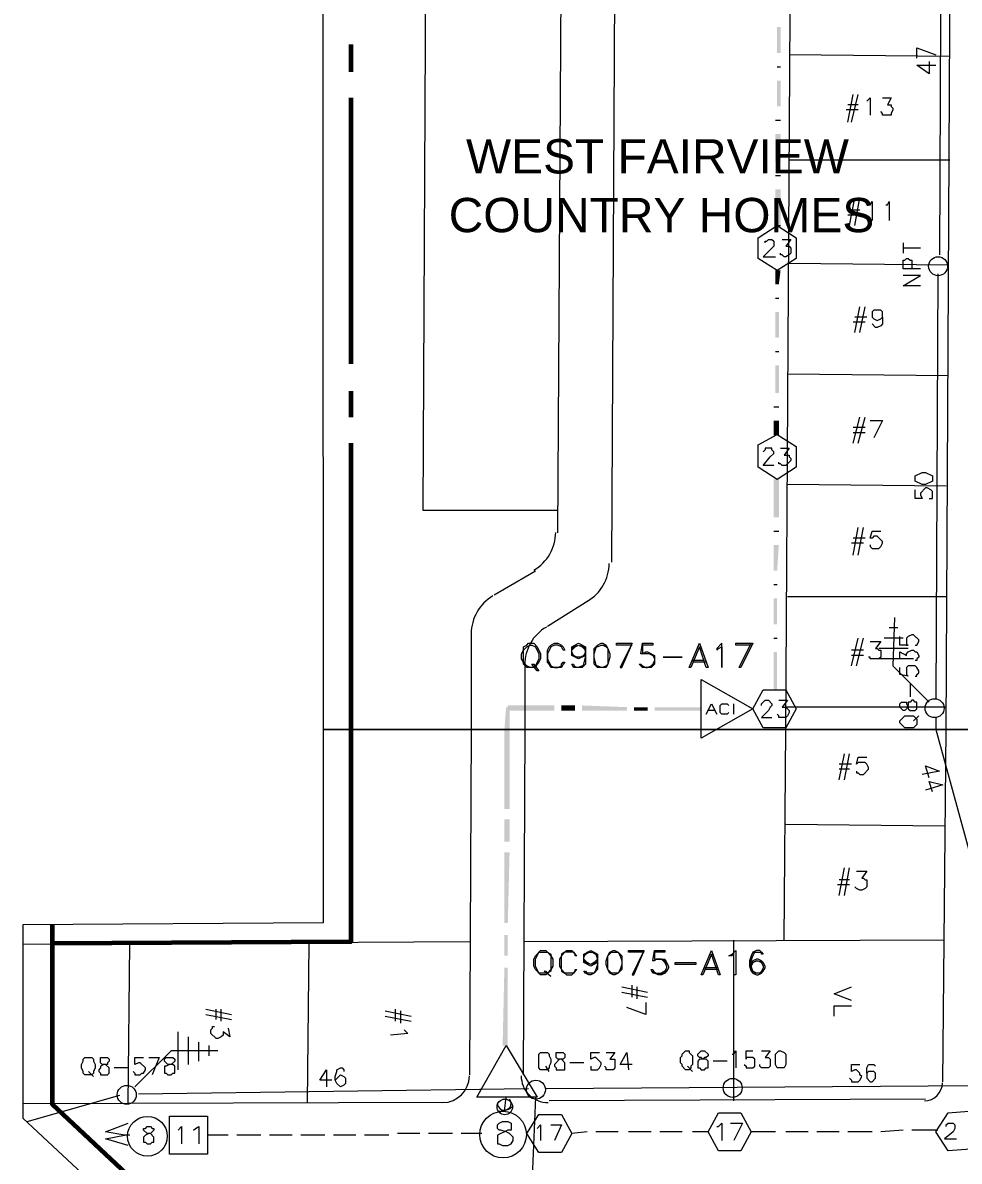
# Model space of a CAD drawing. Header units: millimetres. Extents: x 5.9 to 40.1, y 2 to 30.5.
# Drawn here: x 14.053 to 16.563, y 21.896 to 24.948 of the extents above; entities that cross this region are included whole.
import ezdxf

# ---------------------------------------------------------------- set-up
doc = ezdxf.new("R2010")
doc.units = ezdxf.units.MM
for name, color, linetype in [('PDF_0', 7, 'Continuous'), ('PDF_S24$BOUNDARY-NODE', 3, 'Continuous'), ('PDF_S24$CAAER01', 7, 'Continuous'), ('PDF_S24$GRID', 7, 'Continuous'), ('PDF_S24$Passives-TapOffs', 7, 'Continuous'), ('PDF_S24$POLE', 7, 'Continuous'), ('PDF_S24$STRAND', 7, 'Continuous'), ('PDF_S31$BOUNDARY-NODE', 3, 'Continuous'), ('PDF_S31$CAAER01', 7, 'Continuous'), ('PDF_S31$GRID', 7, 'Continuous'), ('PDF_S31$Passives-Highleg', 7, 'Continuous'), ('PDF_S31$Passives-Splt2way', 7, 'Continuous'), ('PDF_S31$Passives-TapOffs', 7, 'Continuous'), ('PDF_S31$POLE', 7, 'Continuous'), ('PDF_S31$STRAND', 7, 'Continuous'), ('PDF_S31$Symbols-Terminator', 7, 'Continuous'), ('PDF_Text', 7, 'Continuous')]:
    doc.layers.add(name, color=color, linetype=linetype)
for name, color, linetype, true_color in [('PDF_S24$Actives-LineExtender', 94, 'Continuous', 0x009500), ('PDF_S24$LOTS', 254, 'Continuous', 0xdcdcdc), ('PDF_S24$ROAD', 8, 'Continuous', 0x808080), ('PDF_S24$SDU', 157, 'Continuous', 0x396472), ('PDF_S24$Symbols-Ground', 12, 'Continuous', 0xb80000), ('PDF_S31$Actives-LineExtender', 94, 'Continuous', 0x009500), ('PDF_S31$Cable-565', 23, 'Continuous', 0xdd8a6e), ('PDF_S31$LOTS', 254, 'Continuous', 0xdcdcdc), ('PDF_S31$ROAD', 8, 'Continuous', 0x808080), ('PDF_S31$SDU', 157, 'Continuous', 0x396472), ('PDF_S31$Symbols-Ground', 12, 'Continuous', 0xb80000)]:
    doc.layers.add(name, color=color, linetype=linetype, true_color=true_color)
doc.styles.add('PDF Swiss721BT-LightCondensed', font='arial.ttf')

msp = doc.modelspace()

# ---------------------------------------------------------------- hatches: boundary and pattern name
at = {"layer": 'PDF_S24$CAAER01', "transparency": 33554559}
for points in [[(16.0838, 24.9362), (16.0745, 24.9362), (16.0838, 24.8668)], [(16.0838, 24.8668), (16.0745, 24.9362), (16.0745, 24.8668)], [(16.0838, 24.7928), (16.0745, 24.7928), (16.0838, 24.7234)], [(16.0838, 24.7234), (16.0745, 24.7928), (16.0745, 24.7234)], [(16.0838, 24.6493), (16.0699, 24.6493), (16.0838, 24.5753)], [(16.0838, 24.5753), (16.0699, 24.6493), (16.0699, 24.5753)], [(16.0838, 24.5013), (16.0699, 24.5013), (16.0838, 24.4041)], [(16.0838, 24.4041), (16.0699, 24.5013), (16.0699, 24.4041)], [(16.0838, 24.2838), (16.0699, 24.2838), (16.0792, 24.2468)], [(16.0792, 24.2468), (16.0699, 24.2838), (16.0699, 24.2468)], [(16.0792, 24.1728), (16.0699, 24.1728), (16.0792, 24.1033)], [(16.0792, 24.1033), (16.0699, 24.1728), (16.0699, 24.1033)], [(16.0792, 24.0293), (16.0699, 24.0293), (16.0792, 23.9553)], [(16.0792, 23.9553), (16.0699, 24.0293), (16.0699, 23.9553)], [(16.0792, 23.8813), (16.0653, 23.8813), (16.0792, 23.8442)], [(16.0792, 23.8442), (16.0653, 23.8813), (16.0653, 23.8442)], [(16.0792, 23.7239), (16.0653, 23.7239), (16.0792, 23.6221)], [(16.0792, 23.6221), (16.0653, 23.7239), (16.0653, 23.6221)], [(16.0792, 23.5481), (16.0653, 23.5481), (16.0745, 23.4787)], [(16.0745, 23.4787), (16.0653, 23.5481), (16.0653, 23.4787)], [(16.0745, 23.4047), (16.0653, 23.4047), (16.0745, 23.3353)], [(16.0745, 23.3353), (16.0653, 23.4047), (16.0653, 23.3353)], [(16.0745, 23.2612), (16.0653, 23.2612), (16.0745, 23.1594)], [(16.0745, 23.1594), (16.0653, 23.2612), (16.0653, 23.1594)], [(15.3435, 23.053), (15.3574, 23.053), (15.3481, 23.1132)], [(15.3481, 23.1132), (15.3574, 23.053), (15.3574, 23.1132)], [(15.3527, 23.1178), (15.3527, 23.1039), (15.4777, 23.1178)], [(15.4777, 23.1178), (15.3527, 23.1039), (15.4777, 23.1039)], [(15.4962, 23.1178), (15.4962, 23.1039), (15.5332, 23.1178)], [(15.5332, 23.1178), (15.4962, 23.1039), (15.5332, 23.1039)], [(15.5517, 23.1178), (15.5517, 23.1039), (15.672, 23.1132)], [(15.672, 23.1132), (15.5517, 23.1039), (15.672, 23.1039)], [(15.6905, 23.1132), (15.6905, 23.1039), (15.7275, 23.1132)], [(15.7275, 23.1132), (15.6905, 23.1039), (15.7275, 23.1039)], [(15.746, 23.1132), (15.746, 23.1039), (15.871, 23.1132)], [(15.871, 23.1132), (15.746, 23.1039), (15.871, 23.1039)]]:
    msp.add_hatch(color=256, dxfattribs=at).paths.add_polyline_path(points)
at = {"layer": 'PDF_S31$CAAER01', "transparency": 33554559}
for points in [[(15.3435, 22.8402), (15.3574, 22.8402), (15.3435, 23.053)], [(15.3435, 23.053), (15.3574, 22.8402), (15.3574, 23.053)], [(15.3435, 22.7523), (15.3574, 22.7523), (15.3435, 22.8124)], [(15.3435, 22.8124), (15.3574, 22.7523), (15.3574, 22.8124)], [(15.3435, 22.5348), (15.3527, 22.5348), (15.3435, 22.7245)], [(15.3435, 22.7245), (15.3527, 22.5348), (15.3574, 22.7245)], [(15.3435, 22.4469), (15.3527, 22.4469), (15.3435, 22.5024)], [(15.3435, 22.5024), (15.3527, 22.4469), (15.3527, 22.5024)], [(15.3388, 22.2063), (15.3527, 22.2063), (15.3435, 22.4145)], [(15.3435, 22.4145), (15.3527, 22.2063), (15.3527, 22.4145)]]:
    msp.add_hatch(color=256, dxfattribs=at).paths.add_polyline_path(points)

# ---------------------------------------------------------------- linework, layer by layer
at = {"layer": 'PDF_0', "lineweight": 9}
msp.add_lwpolyline([(14.853, 30.4562), (14.8576, 23.0438), (14.8576, 22.5348), (14.0525, 22.5302), (14.0525, 22.0119), (14.2654, 21.813), (14.27, 17.0795)], dxfattribs=at)
at = {"layer": 'PDF_S24$Actives-LineExtender', "lineweight": 9}
for points in [[(15.4083, 23.2844), (15.4221, 23.2844), (15.4314, 23.2751), (15.4406, 23.2566), (15.4406, 23.2427), (15.436, 23.2335), (15.4314, 23.2288), (15.4268, 23.2196), (15.4036, 23.2196), (15.3944, 23.2288), (15.3944, 23.2335), (15.3897, 23.2427), (15.3897, 23.2566), (15.3944, 23.2659), (15.3944, 23.2751), (15.4036, 23.2797)], [(15.4129, 23.2797), (15.4175, 23.2797), (15.4268, 23.2751), (15.436, 23.2566), (15.436, 23.2427), (15.4268, 23.2242), (15.4175, 23.2196), (15.4129, 23.2196), (15.4036, 23.2242), (15.3944, 23.2335), (15.3944, 23.2659), (15.4036, 23.2751)], [(15.4591, 23.2659), (15.4638, 23.2751), (15.4684, 23.2797), (15.4777, 23.2844), (15.4869, 23.2844), (15.4962, 23.2797), (15.5008, 23.2751), (15.5054, 23.2659), (15.5008, 23.2659), (15.4962, 23.2751), (15.4869, 23.2797), (15.4777, 23.2797), (15.4684, 23.2751), (15.4591, 23.2566), (15.4591, 23.2427), (15.4684, 23.2242), (15.4777, 23.2196), (15.4684, 23.2196), (15.4638, 23.2288), (15.4591, 23.2335), (15.4591, 23.2427), (15.4591, 23.2566)], [(15.6026, 23.2844), (15.6072, 23.2844), (15.6165, 23.2797), (15.6211, 23.2705), (15.6257, 23.2566), (15.6257, 23.2473), (15.6211, 23.2288), (15.6165, 23.2196), (15.5933, 23.2196), (15.5841, 23.2288), (15.5841, 23.2705), (15.5933, 23.2797)], [(15.8663, 23.2844), (15.8895, 23.2196), (15.8848, 23.2196), (15.8663, 23.2751), (15.8432, 23.2196), (15.8386, 23.2196)], [(15.9265, 23.2196), (15.9265, 23.2844), (15.9126, 23.2705), (15.9126, 23.2659), (15.9172, 23.2705), (15.9265, 23.2751)], [(15.436, 23.2103), (15.4314, 23.2103), (15.4175, 23.2288), (15.4221, 23.2288)], [(15.4962, 23.2196), (15.4869, 23.2196), (15.4962, 23.2242), (15.4962, 23.2288), (15.5008, 23.2335), (15.5054, 23.2335), (15.5008, 23.2288)], [(15.8201, 23.2473), (15.7692, 23.2473)], [(15.4869, 23.2196), (15.4777, 23.2196)], [(15.871, 23.1872), (16.0098, 23.1085), (15.871, 23.0299)]]:
    msp.add_lwpolyline(points, close=True, dxfattribs=at)
for points in [[(15.5609, 23.252), (15.5424, 23.2427), (15.5239, 23.252), (15.5239, 23.2751), (15.5424, 23.2844), (15.5609, 23.2751), (15.5609, 23.2288), (15.5517, 23.2196), (15.5286, 23.2196), (15.5239, 23.2288), (15.5286, 23.2288), (15.5332, 23.2196)], [(15.5378, 23.2473), (15.5286, 23.252), (15.5239, 23.2612), (15.5239, 23.2659), (15.5286, 23.2751), (15.5378, 23.2797)], [(15.5239, 23.2659), (15.5332, 23.2751), (15.5424, 23.2797), (15.5517, 23.2751), (15.5609, 23.2659)], [(15.5609, 23.2566), (15.5517, 23.2473), (15.5332, 23.2473), (15.5239, 23.2566)], [(15.5471, 23.2797), (15.5563, 23.2751), (15.5609, 23.2612)], [(15.5517, 23.2196), (15.5563, 23.2288), (15.5609, 23.2473), (15.5609, 23.2612), (15.5563, 23.252), (15.5471, 23.2473)], [(15.5933, 23.2196), (15.5887, 23.2288), (15.5841, 23.2473), (15.5841, 23.2566), (15.5887, 23.2705), (15.5933, 23.2797)], [(15.5933, 23.2751), (15.6026, 23.2797), (15.6072, 23.2797), (15.6165, 23.2751)], [(15.6118, 23.2797), (15.6211, 23.2705), (15.6211, 23.2288), (15.6118, 23.2196)], [(15.6859, 23.2797), (15.6839, 23.2797), (15.6859, 23.2844), (15.6836, 23.2797), (15.6535, 23.2196), (15.6581, 23.2196), (15.6839, 23.2797), (15.6836, 23.2797), (15.6442, 23.2797), (15.6442, 23.2844), (15.6859, 23.2844)], [(15.746, 23.2473), (15.7368, 23.2566), (15.709, 23.2566), (15.7136, 23.2844), (15.7414, 23.2844), (15.7414, 23.2797), (15.7136, 23.2797), (15.7136, 23.2566), (15.7229, 23.2612), (15.7275, 23.2612), (15.746, 23.252), (15.746, 23.2288), (15.7368, 23.2196), (15.7136, 23.2196), (15.7044, 23.2288), (15.709, 23.2288), (15.7136, 23.2242), (15.7229, 23.2196), (15.7275, 23.2196), (15.7368, 23.2242), (15.746, 23.2335)], [(15.7321, 23.2566), (15.7414, 23.252), (15.746, 23.2427), (15.746, 23.2381), (15.7414, 23.2288), (15.7321, 23.2196)], [(16.0051, 23.2797), (15.9635, 23.2797), (15.9635, 23.2844), (16.0098, 23.2844), (15.9774, 23.2196), (15.9727, 23.2196), (16.0051, 23.2844)], [(15.5517, 23.2242), (15.5424, 23.2196), (15.5378, 23.2196), (15.5286, 23.2242)], [(15.6165, 23.2242), (15.6072, 23.2196), (15.6026, 23.2196), (15.5933, 23.2242)], [(15.709, 23.2288), (15.7183, 23.2196)], [(15.8802, 23.2381), (15.8478, 23.2381)], [(15.8848, 23.2335), (15.8478, 23.2335)], [(15.8848, 23.0947), (15.8987, 23.1224), (15.9126, 23.0947)], [(15.908, 23.1039), (15.8895, 23.1039)], [(15.945, 23.0993), (15.9404, 23.0947), (15.9265, 23.0947), (15.9218, 23.0993), (15.9218, 23.1178), (15.9265, 23.1224), (15.9404, 23.1224), (15.945, 23.1178)], [(15.9589, 23.0947), (15.9589, 23.1224)]]:
    msp.add_lwpolyline(points, dxfattribs=at)
at = {"layer": 'PDF_S24$BOUNDARY-NODE', "lineweight": 60}
for points in [[(14.9317, 24.8899), (14.9317, 24.8159)], [(14.9317, 24.7465), (14.9317, 24.0339)], [(14.9317, 23.9599), (14.9317, 23.8905)], [(14.9317, 23.8211), (14.9317, 23.053)]]:
    msp.add_lwpolyline(points, dxfattribs=at)
at = {"layer": 'PDF_S24$CAAER01', "lineweight": 0}
for points in [[(16.0745, 24.8298), (16.0838, 24.8298)], [(16.0699, 24.6864), (16.0838, 24.6864)], [(16.0699, 24.5383), (16.0838, 24.5383)], [(16.0699, 24.4041), (16.0838, 24.4041)], [(16.0699, 24.2098), (16.0792, 24.2098)], [(16.0699, 24.0663), (16.0792, 24.0663)], [(16.0653, 23.9183), (16.0792, 23.9183)], [(16.0653, 23.8442), (16.0792, 23.8442)], [(16.0653, 23.5851), (16.0792, 23.5851)], [(16.0653, 23.4417), (16.0745, 23.4417)], [(16.0653, 23.2982), (16.0745, 23.2982)], [(16.0653, 23.1594), (16.0745, 23.1594)], [(15.871, 23.1039), (15.871, 23.1132)]]:
    msp.add_lwpolyline(points, dxfattribs=at)
at = {"layer": 'PDF_S24$GRID', "lineweight": 9}
msp.add_lwpolyline([(24.7762, 23.053), (14.8576, 23.053)], dxfattribs=at)
at = {"layer": 'PDF_S24$LOTS', "lineweight": 0}
for points in [[(16.0977, 23.053), (16.1301, 28.3648), (16.5557, 28.3602)], [(15.4869, 23.6406), (15.126, 23.6406), (15.1445, 27.4163)], [(16.5372, 24.8575), (16.1069, 24.8622)], [(16.5372, 24.5799), (16.1069, 24.5799)], [(16.5326, 24.2977), (16.1069, 24.3023)], [(16.5326, 24.0016), (16.1023, 24.0062)], [(16.528, 23.7054), (16.1023, 23.7101)], [(16.528, 23.4093), (16.1023, 23.4093)], [(16.528, 23.1132), (16.0977, 23.1132)]]:
    msp.add_lwpolyline(points, dxfattribs=at)
at = {"layer": 'PDF_S24$Passives-TapOffs', "lineweight": 9}
for points in [[(16.0236, 24.3717), (16.0745, 24.4041), (16.1254, 24.3717), (16.1254, 24.3162), (16.0745, 24.2838), (16.0236, 24.3162)], [(16.0236, 23.8165), (16.0745, 23.8442), (16.1254, 23.8118), (16.1254, 23.7563), (16.0745, 23.7239), (16.0236, 23.7563)], [(16.0375, 23.0576), (16.0098, 23.1085), (16.0375, 23.1594), (16.0977, 23.1594), (16.1254, 23.1085), (16.0977, 23.0576)]]:
    msp.add_lwpolyline(points, close=True, dxfattribs=at)
for points in [[(16.0422, 24.3578), (16.0422, 24.3625), (16.0468, 24.3625), (16.0514, 24.3671), (16.0607, 24.3671), (16.0653, 24.3625), (16.0653, 24.3486), (16.0375, 24.3208), (16.0699, 24.3208)], [(16.0884, 24.3671), (16.1116, 24.3671), (16.0977, 24.3486), (16.1069, 24.3486), (16.1116, 24.344), (16.1116, 24.3301), (16.1069, 24.3254), (16.0977, 24.3208), (16.093, 24.3208), (16.0884, 24.3254), (16.0838, 24.3254), (16.0838, 24.3301)], [(16.0653, 23.7609), (16.0375, 23.7609), (16.056, 23.7841), (16.0653, 23.7933), (16.0653, 23.798), (16.0607, 23.8026), (16.0607, 23.8072), (16.0422, 23.8072), (16.0422, 23.8026), (16.0375, 23.798)], [(16.0838, 23.8072), (16.1069, 23.8072), (16.093, 23.7887), (16.1069, 23.7887), (16.1069, 23.7841), (16.1116, 23.7795), (16.1116, 23.7748), (16.0977, 23.7609), (16.0884, 23.7609), (16.0838, 23.7656), (16.0792, 23.7656), (16.0792, 23.7702)], [(16.0329, 23.1178), (16.0329, 23.1224), (16.0422, 23.1317), (16.0514, 23.1317), (16.0607, 23.1224), (16.0607, 23.1178), (16.056, 23.1132), (16.0514, 23.1039), (16.0329, 23.0854), (16.0607, 23.0854)], [(16.0792, 23.1317), (16.1023, 23.1317), (16.0884, 23.1132), (16.0977, 23.1132), (16.1069, 23.1039), (16.1069, 23.0993), (16.1023, 23.09), (16.0977, 23.0854), (16.0792, 23.0854), (16.0792, 23.09), (16.0745, 23.0947)]]:
    msp.add_lwpolyline(points, dxfattribs=at)
at = {"layer": 'PDF_S24$POLE', "lineweight": 0}
for points in [[(16.4123, 24.3578), (16.4123, 24.3301)], [(16.4586, 24.344), (16.4123, 24.344)], [(16.4586, 24.2884), (16.4123, 24.2884), (16.4123, 24.3116), (16.4169, 24.3116), (16.4216, 24.3162), (16.4262, 24.3162), (16.4308, 24.3116), (16.4354, 24.3116), (16.4354, 24.2884)], [(16.4586, 24.2422), (16.4123, 24.2422), (16.4586, 24.2699), (16.4123, 24.2699)], [(16.4447, 23.2797), (16.4493, 23.2797), (16.454, 23.289), (16.454, 23.2936), (16.4401, 23.3075), (16.4354, 23.3075), (16.4262, 23.3029), (16.4216, 23.2982), (16.4216, 23.2797), (16.4262, 23.2797), (16.4031, 23.2797), (16.4031, 23.3029)], [(16.4031, 23.2427), (16.4031, 23.2612), (16.4216, 23.252), (16.4216, 23.2566), (16.4262, 23.2612), (16.4354, 23.2659), (16.4401, 23.2659), (16.4447, 23.2612), (16.4493, 23.2612), (16.454, 23.252), (16.454, 23.2473), (16.4493, 23.2427), (16.4493, 23.2381), (16.4447, 23.2381)], [(16.4447, 23.1965), (16.4493, 23.1965), (16.4493, 23.2011), (16.454, 23.2057), (16.454, 23.2103), (16.4493, 23.2196), (16.4447, 23.2242), (16.4262, 23.2242), (16.4216, 23.2196), (16.4216, 23.2011), (16.4262, 23.1965), (16.4031, 23.2011), (16.4031, 23.2196)], [(16.4308, 23.1779), (16.4308, 23.1409)], [(16.454, 23.09), (16.4401, 23.0762)]]:
    msp.add_lwpolyline(points, dxfattribs=at)
for points in [[(16.4031, 23.1132), (16.4031, 23.1224), (16.4077, 23.127), (16.4216, 23.127), (16.4216, 23.1224), (16.4262, 23.1132), (16.4262, 23.1085), (16.4308, 23.1039), (16.4447, 23.1039), (16.4493, 23.1085), (16.4493, 23.127), (16.4447, 23.127), (16.4401, 23.1317), (16.4354, 23.1317), (16.4308, 23.127), (16.4262, 23.127), (16.4262, 23.1178), (16.4216, 23.1085), (16.4169, 23.1039), (16.4123, 23.1039)], [(16.4031, 23.0715), (16.4031, 23.0762), (16.4169, 23.09), (16.4401, 23.09), (16.4493, 23.0808), (16.4493, 23.0669), (16.4401, 23.0576), (16.4169, 23.0576)]]:
    msp.add_lwpolyline(points, close=True, dxfattribs=at)
for centre in [(16.506, 24.2951), (16.4967, 23.1106)]:
    msp.add_circle(centre, 0.0254, dxfattribs=at)
at = {"layer": 'PDF_S24$ROAD', "lineweight": 0}
for points in [[(16.528, 23.053), (16.5557, 28.3602), (16.7593, 28.3602), (16.7269, 23.053)], [(15.51, 27.606), (15.5147, 27.916), (15.6535, 27.916), (15.6303, 23.5018)], [(15.4869, 23.5805), (15.51, 27.3654)], [(15.3157, 23.4139), (15.4268, 23.4787)], [(15.4591, 23.3306), (15.5702, 23.4)], [(15.2556, 23.053), (15.2556, 23.3121)], [(15.399, 23.053), (15.399, 23.2288)]]:
    msp.add_lwpolyline(points, dxfattribs=at)
for centre, start, end in [((15.3631, 23.5825), 300.3662, 359.6594), ((15.5065, 23.4992), 300.3662, 359.6594), ((15.3723, 23.3095), 120.3662, 179.6594), ((15.5158, 23.2262), 120.3662, 179.6594)]:
    msp.add_arc(centre, 0.118, start, end, dxfattribs=at)
at = {"layer": 'PDF_S24$SDU', "lineweight": 0}
for points in [[(16.2642, 24.6817), (16.2781, 24.7558)], [(16.2735, 24.6817), (16.292, 24.7558)], [(16.292, 24.728), (16.2642, 24.728)], [(16.3151, 24.7372), (16.3244, 24.7465), (16.3244, 24.7002)], [(16.3568, 24.7465), (16.3799, 24.7465), (16.3707, 24.728), (16.3799, 24.728), (16.3799, 24.7234), (16.3845, 24.7187), (16.3845, 24.7141), (16.3799, 24.7049), (16.3799, 24.7002), (16.3568, 24.7002), (16.3568, 24.7049), (16.3522, 24.7095)], [(16.292, 24.7141), (16.2596, 24.7141)], [(16.2689, 24.4041), (16.2828, 24.4781)], [(16.2828, 24.4041), (16.2966, 24.4781)], [(16.2966, 24.4457), (16.2689, 24.4457)], [(16.3198, 24.4596), (16.3244, 24.4596), (16.329, 24.4689), (16.329, 24.418)], [(16.366, 24.4596), (16.3707, 24.4596), (16.3753, 24.4689), (16.3753, 24.418)], [(16.2966, 24.4319), (16.2642, 24.4319)], [(16.2828, 24.1172), (16.2966, 24.1866)], [(16.2966, 24.1172), (16.3105, 24.1866)], [(16.3568, 24.1589), (16.3568, 24.1728), (16.3522, 24.1774), (16.3337, 24.1774), (16.329, 24.1728), (16.329, 24.1589), (16.3337, 24.1542), (16.3429, 24.1496), (16.3522, 24.1542), (16.3568, 24.1589), (16.3568, 24.1404), (16.3522, 24.1357), (16.3429, 24.1311), (16.3383, 24.1311), (16.329, 24.1404)], [(16.3105, 24.145), (16.2781, 24.145)], [(16.3151, 24.1589), (16.2828, 24.1589)], [(16.2781, 23.8211), (16.2966, 23.8905)], [(16.292, 23.8211), (16.3105, 23.8905)], [(16.3244, 23.8813), (16.3568, 23.8813), (16.3337, 23.835)], [(16.3105, 23.8627), (16.2781, 23.8627)], [(16.3105, 23.8489), (16.2781, 23.8489)], [(16.2781, 23.5203), (16.292, 23.5944)], [(16.292, 23.5203), (16.3059, 23.5944)], [(16.3105, 23.5666), (16.2781, 23.5666)], [(16.3244, 23.5481), (16.3244, 23.5435), (16.329, 23.5389), (16.3475, 23.5389), (16.3522, 23.5435), (16.3568, 23.5527), (16.3568, 23.5574), (16.3429, 23.5712), (16.3337, 23.5712), (16.329, 23.5666), (16.3244, 23.5666), (16.329, 23.5851), (16.3522, 23.5851)], [(16.3059, 23.5527), (16.2735, 23.5527)], [(16.2735, 23.2242), (16.292, 23.2982)], [(16.2874, 23.2242), (16.3059, 23.2982)], [(16.3244, 23.289), (16.3522, 23.289), (16.3383, 23.2705), (16.3429, 23.2705), (16.3475, 23.2659), (16.3522, 23.2659), (16.3522, 23.2473), (16.3475, 23.2427), (16.3244, 23.2427), (16.3244, 23.2473), (16.3198, 23.2473)], [(16.3059, 23.2659), (16.2735, 23.2659)], [(16.3059, 23.252), (16.2735, 23.252)]]:
    msp.add_lwpolyline(points, dxfattribs=at)
at = {"layer": 'PDF_S24$STRAND', "color": 254, "lineweight": 0, "true_color": 0xdcdcdc}
for points in [[(16.5141, 25.3943), (16.5095, 24.3254)], [(16.5049, 24.2745), (16.5002, 23.1363)], [(16.5002, 23.0854), (16.5002, 23.053)]]:
    msp.add_lwpolyline(points, dxfattribs=at)
at = {"layer": 'PDF_S24$STRAND', "lineweight": 0}
for points in [[(16.4493, 24.8529), (16.4493, 24.8807), (16.5002, 24.8622)], [(16.4817, 24.8437), (16.4817, 24.8113), (16.4493, 24.8344), (16.5002, 24.8344)], [(16.4817, 23.673), (16.491, 23.673), (16.491, 23.6915), (16.4863, 23.6962), (16.4771, 23.7008), (16.4725, 23.7008), (16.4586, 23.6869), (16.4586, 23.6823), (16.4632, 23.673), (16.4447, 23.673), (16.4447, 23.6962)]]:
    msp.add_lwpolyline(points, dxfattribs=at)
msp.add_lwpolyline([(16.4447, 23.7193), (16.4447, 23.7332), (16.4632, 23.7424), (16.4725, 23.7424), (16.491, 23.7332), (16.491, 23.7193), (16.4725, 23.7101), (16.4632, 23.7101)], close=True, dxfattribs=at)
at = {"layer": 'PDF_S24$Symbols-Ground', "lineweight": 0}
for points in [[(16.3892, 23.3538), (16.3845, 23.2242), (16.4817, 23.127)], [(16.3984, 23.326), (16.3753, 23.326)], [(16.4123, 23.2982), (16.3614, 23.2982)], [(16.4262, 23.2705), (16.3475, 23.2705)], [(16.4401, 23.2427), (16.3337, 23.2427)]]:
    msp.add_lwpolyline(points, dxfattribs=at)
at = {"layer": 'PDF_S31$Actives-LineExtender', "lineweight": 9}
for points in [[(15.4406, 22.4608), (15.4545, 22.4608), (15.4591, 22.4561), (15.4684, 22.4515), (15.4684, 22.4469), (15.473, 22.4376), (15.473, 22.4191), (15.4684, 22.4099), (15.4684, 22.4052), (15.4591, 22.4006), (15.4545, 22.396), (15.4406, 22.396), (15.4268, 22.4099), (15.4221, 22.4191), (15.4221, 22.4376), (15.4268, 22.4469)], [(15.5286, 22.4006), (15.5054, 22.4006), (15.4962, 22.4099), (15.4962, 22.4469), (15.5054, 22.4561), (15.51, 22.4608), (15.5239, 22.4608), (15.5286, 22.4561), (15.5332, 22.4515), (15.5378, 22.4469), (15.5332, 22.4469), (15.5332, 22.4515), (15.5286, 22.4561), (15.5054, 22.4561), (15.4962, 22.4515), (15.4962, 22.4469), (15.4915, 22.4376), (15.4915, 22.4191), (15.4962, 22.4099), (15.4962, 22.4052), (15.5054, 22.4006), (15.51, 22.396), (15.5239, 22.396), (15.5286, 22.4006), (15.5332, 22.4052)], [(15.635, 22.4608), (15.6396, 22.4608), (15.6489, 22.4561), (15.6581, 22.4469), (15.6581, 22.4099), (15.6489, 22.4006), (15.6396, 22.396), (15.635, 22.396), (15.6257, 22.4006), (15.6211, 22.4099), (15.6165, 22.4237), (15.6165, 22.433), (15.6211, 22.4469), (15.6257, 22.4561)], [(15.8987, 22.4608), (15.9218, 22.396), (15.9172, 22.396), (15.8987, 22.4515), (15.8756, 22.396), (15.871, 22.396)], [(15.9589, 22.396), (15.9589, 22.4561), (15.9542, 22.4469), (15.945, 22.4469), (15.9542, 22.4515), (15.9635, 22.4608), (15.9635, 22.396)], [(15.436, 22.4561), (15.4591, 22.4561), (15.4684, 22.4469), (15.4684, 22.4099), (15.4591, 22.4006), (15.436, 22.4006), (15.4268, 22.4191), (15.4268, 22.4376)], [(15.4684, 22.3914), (15.4499, 22.4052), (15.4545, 22.4052)], [(15.5378, 22.4099), (15.5332, 22.4052), (15.5332, 22.4099)], [(15.8015, 22.4237), (15.8015, 22.4284), (15.8571, 22.4284), (15.8571, 22.4237)], [(16.0051, 22.4191), (16.0098, 22.4284)], [(15.2694, 22.0675), (15.3481, 22.2063), (15.4314, 22.0675)]]:
    msp.add_lwpolyline(points, close=True, dxfattribs=at)
for points in [[(15.5933, 22.4284), (15.5748, 22.4191), (15.5563, 22.4284), (15.5563, 22.4515), (15.5748, 22.4608), (15.5933, 22.4515), (15.5933, 22.4099), (15.5841, 22.4006), (15.5748, 22.396), (15.5702, 22.396), (15.5609, 22.4006), (15.5563, 22.4052), (15.5609, 22.4052), (15.5656, 22.4006)], [(15.7183, 22.4561), (15.7163, 22.4561), (15.7183, 22.4608), (15.7159, 22.4561), (15.6859, 22.396), (15.6905, 22.396), (15.7163, 22.4561), (15.7159, 22.4561), (15.6766, 22.4561), (15.6766, 22.4608), (15.7183, 22.4608)], [(15.7784, 22.4237), (15.7738, 22.433), (15.7645, 22.4376), (15.7506, 22.4376), (15.746, 22.433), (15.7414, 22.433), (15.746, 22.4608), (15.7738, 22.4608), (15.7738, 22.4561), (15.746, 22.4561), (15.746, 22.4376), (15.7738, 22.4376), (15.783, 22.4191), (15.783, 22.4145), (15.7784, 22.4052), (15.7738, 22.4006), (15.7645, 22.396), (15.7553, 22.396), (15.746, 22.4006), (15.7414, 22.4006), (15.7368, 22.4099), (15.7414, 22.4099), (15.746, 22.4006), (15.7738, 22.4006), (15.7784, 22.4099)], [(16.0098, 22.4561), (16.0329, 22.4561), (16.0375, 22.4515), (16.0329, 22.4515), (16.0329, 22.4561), (16.0283, 22.4608), (16.019, 22.4608), (16.0098, 22.4561), (16.0051, 22.4469), (16.0005, 22.433), (16.0005, 22.4191), (16.0051, 22.4052), (16.0098, 22.4006), (16.019, 22.396), (16.0236, 22.396), (16.0329, 22.4006), (16.0375, 22.4052), (16.0422, 22.4145), (16.0422, 22.4191), (16.0375, 22.4284), (16.0329, 22.433), (16.0236, 22.4376), (16.019, 22.4376), (16.0098, 22.433), (16.0051, 22.4284)], [(15.5794, 22.4237), (15.5887, 22.4284), (15.5933, 22.4376), (15.5841, 22.4284), (15.5748, 22.4237), (15.5656, 22.4284), (15.5563, 22.4376), (15.5563, 22.4422), (15.5609, 22.4515), (15.5702, 22.4561)], [(15.5563, 22.4469), (15.5656, 22.4561), (15.5841, 22.4561), (15.5933, 22.4469)], [(15.5702, 22.4237), (15.5609, 22.4284), (15.5563, 22.4376)], [(15.5794, 22.4561), (15.5887, 22.4515), (15.5933, 22.4376), (15.5933, 22.4237), (15.5887, 22.4099), (15.5841, 22.4006), (15.5609, 22.4006)], [(15.6303, 22.4006), (15.6211, 22.4099), (15.6211, 22.4469), (15.6303, 22.4561)], [(15.6257, 22.4561), (15.6489, 22.4561), (15.6535, 22.4469), (15.6581, 22.433), (15.6581, 22.4237), (15.6535, 22.4099), (15.6489, 22.4006), (15.6257, 22.4006)], [(15.7645, 22.4376), (15.7738, 22.4284), (15.7784, 22.4191), (15.7784, 22.4145), (15.7738, 22.4052), (15.7645, 22.4006)], [(16.019, 22.4006), (16.0098, 22.4052), (16.0051, 22.4191), (16.0051, 22.433), (16.0098, 22.4469), (16.0144, 22.4561)], [(16.019, 22.433), (16.0098, 22.4284), (16.019, 22.433), (16.0236, 22.433), (16.0329, 22.4284), (16.0375, 22.4191)], [(16.0283, 22.433), (16.0329, 22.4284), (16.0375, 22.4191), (16.0375, 22.4145), (16.0329, 22.4052), (16.0283, 22.4006)], [(15.7414, 22.4052), (15.7506, 22.4006)], [(15.9126, 22.4145), (15.8802, 22.4145)], [(15.9172, 22.4099), (15.8802, 22.4099)], [(16.0375, 22.4099), (16.0329, 22.4006), (16.0098, 22.4006), (16.0051, 22.4099)]]:
    msp.add_lwpolyline(points, dxfattribs=at)
at = {"layer": 'PDF_S31$BOUNDARY-NODE', "lineweight": 60}
for points in [[(14.9317, 23.053), (14.9317, 22.4839), (14.1312, 22.4793)], [(14.1312, 22.5306), (14.1312, 22.049), (14.344, 21.85), (14.344, 21.4012)]]:
    msp.add_lwpolyline(points, dxfattribs=at)
at = {"layer": 'PDF_S31$Cable-565', "lineweight": 13}
for points in [[(15.3435, 22.0304), (15.3481, 22.0675)], [(15.5656, 21.9749), (15.5239, 21.9703)], [(15.6489, 21.9749), (15.5887, 21.9749)], [(15.7368, 21.9749), (15.6766, 21.9749)], [(15.8201, 21.9749), (15.7599, 21.9749)], [(15.8895, 21.9749), (15.8478, 21.9749)], [(16.0699, 21.9749), (16.0051, 21.9749)], [(16.1578, 21.9749), (16.0977, 21.9749)], [(16.2411, 21.9749), (16.181, 21.9749)], [(16.329, 21.9749), (16.2642, 21.9749)], [(16.4123, 21.9795), (16.3522, 21.9749)], [(16.5049, 21.9795), (16.4354, 21.9795)], [(14.6032, 21.9657), (14.5476, 21.9657)], [(14.6911, 21.9657), (14.6263, 21.9657)], [(14.7743, 21.9657), (14.7142, 21.9657)], [(14.8623, 21.9657), (14.7975, 21.9657)], [(14.9455, 21.9657), (14.8854, 21.9657)], [(15.0335, 21.9657), (14.9687, 21.9657)], [(15.1167, 21.9703), (15.0566, 21.9703)], [(15.2047, 21.9703), (15.1399, 21.9703)], [(15.2833, 21.9703), (15.2278, 21.9703)]]:
    msp.add_lwpolyline(points, dxfattribs=at)
at = {"layer": 'PDF_S31$GRID', "lineweight": 9}
msp.add_lwpolyline([(14.8576, 23.053), (24.7762, 23.053)], dxfattribs=at)
at = {"layer": 'PDF_S31$LOTS', "lineweight": 0}
for points in [[(16.093, 22.4885), (16.0977, 23.053)], [(16.5234, 22.7939), (16.0977, 22.7985)], [(14.1312, 22.5306), (14.1312, 22.4793)], [(15.2509, 22.4839), (14.0525, 22.4769)], [(14.3348, 22.049), (14.3394, 22.4793)], [(14.816, 22.0536), (14.8206, 22.4793)], [(16.5234, 22.4885), (15.3944, 22.4839)], [(15.9589, 22.0582), (15.9589, 22.4885)]]:
    msp.add_lwpolyline(points, dxfattribs=at)
at = {"layer": 'PDF_S31$Passives-Highleg', "lineweight": 9}
msp.add_circle((15.3446, 22.0417), 0.0208, dxfattribs=at)
for centre, radius, start, end in [((15.3431, 22.0513), 0.0183, 172.7468, 39.144), ((15.3319, 22.0806), 0.0502, 267.3575, 313.7546)]:
    msp.add_arc(centre, radius, start, end, dxfattribs=at)
at = {"layer": 'PDF_S31$Passives-Splt2way', "lineweight": 9}
msp.add_lwpolyline([(15.3388, 22.0027), (15.3527, 22.0027), (15.362, 21.9981), (15.362, 21.9795), (15.3527, 21.9795), (15.325, 21.9657), (15.325, 21.9425), (15.3296, 21.9425), (15.3388, 21.9379), (15.3527, 21.9379), (15.362, 21.9425), (15.3666, 21.9518), (15.3666, 21.961), (15.3574, 21.9703), (15.3481, 21.9749), (15.3342, 21.9795), (15.3296, 21.9795), (15.325, 21.9842), (15.325, 21.9934), (15.3296, 21.9981)], close=True, dxfattribs=at)
msp.add_circle((15.3399, 21.9676), 0.0625, dxfattribs=at)
at = {"layer": 'PDF_S31$Passives-TapOffs', "lineweight": 9}
for points in [[(14.5476, 22.0166), (14.5476, 21.9148), (14.4458, 21.9148), (14.4458, 22.0166)], [(15.436, 21.9194), (15.4036, 21.9703), (15.436, 22.0212), (15.4962, 22.0212), (15.5239, 21.9703), (15.4962, 21.9194)], [(15.9172, 21.924), (15.8895, 21.9749), (15.9172, 22.0258), (15.9774, 22.0258), (16.0051, 21.9749), (15.9774, 21.924)], [(16.5326, 21.924), (16.5002, 21.9749), (16.5326, 22.0258), (16.5881, 22.0304), (16.6205, 21.9795), (16.5928, 21.9287)]]:
    msp.add_lwpolyline(points, close=True, dxfattribs=at)
for points in [[(14.3903, 21.9703), (14.3857, 21.9703), (14.3764, 21.9795), (14.3764, 21.9842), (14.3811, 21.9842), (14.3857, 21.9888), (14.3949, 21.9888), (14.3996, 21.9842), (14.4042, 21.9842), (14.4042, 21.9795), (14.3949, 21.9703), (14.3903, 21.9703), (14.3811, 21.9657), (14.3764, 21.961), (14.3764, 21.9472), (14.3811, 21.9472), (14.3857, 21.9425), (14.3949, 21.9425), (14.3996, 21.9472), (14.4042, 21.9472), (14.4042, 21.961), (14.3949, 21.9703)], [(14.469, 21.9795), (14.4782, 21.9888), (14.4782, 21.9425)], [(14.5106, 21.9795), (14.5152, 21.9842), (14.5245, 21.9888), (14.5245, 21.9425)], [(15.4314, 21.9842), (15.4406, 21.9934), (15.4406, 21.9518)], [(15.4684, 21.9934), (15.4962, 21.9934), (15.4777, 21.9518)], [(15.9126, 21.9888), (15.9172, 21.9888), (15.9265, 21.9981), (15.9265, 21.9518)], [(15.9496, 21.9981), (15.982, 21.9981), (15.9589, 21.9518)], [(16.528, 21.9888), (16.528, 21.9934), (16.5326, 21.9981), (16.5465, 21.9981), (16.5511, 21.9934), (16.5511, 21.9842), (16.5465, 21.9749), (16.5234, 21.9564), (16.5557, 21.9564)]]:
    msp.add_lwpolyline(points, dxfattribs=at)
msp.add_circle((14.3867, 21.963), 0.0532, dxfattribs=at)
at = {"layer": 'PDF_S31$POLE', "lineweight": 0}
for points in [[(15.4406, 22.1878), (15.4591, 22.1878), (15.4638, 22.1831), (15.4638, 22.1785), (15.4684, 22.1693), (15.4684, 22.16), (15.4638, 22.1507), (15.4638, 22.1461), (15.4591, 22.1415), (15.4406, 22.1415), (15.436, 22.1461), (15.436, 22.1831)], [(15.4823, 22.1878), (15.5008, 22.1878), (15.5054, 22.1831), (15.5054, 22.1739), (15.5008, 22.1693), (15.4915, 22.1693), (15.4777, 22.1554), (15.4777, 22.1507), (15.4823, 22.1461), (15.4823, 22.1415), (15.5054, 22.1415), (15.5054, 22.16), (15.4962, 22.1693), (15.4869, 22.1693), (15.4823, 22.1739)], [(15.8293, 22.1924), (15.8386, 22.1924), (15.8386, 22.1878), (15.8478, 22.1785), (15.8478, 22.1554), (15.8432, 22.1507), (15.8432, 22.1461), (15.8386, 22.1415), (15.8293, 22.1415), (15.8201, 22.1507), (15.8201, 22.1554), (15.8154, 22.16), (15.8154, 22.1739), (15.8201, 22.1785), (15.8201, 22.1831)], [(15.871, 22.1739), (15.8663, 22.1739), (15.8617, 22.1785), (15.8617, 22.1831), (15.871, 22.1924), (15.8802, 22.1924), (15.8895, 22.1831), (15.8895, 22.1785), (15.8848, 22.1739), (15.8802, 22.1739), (15.8756, 22.1693), (15.8663, 22.1693), (15.8617, 22.1646), (15.8617, 22.1461), (15.8663, 22.1461), (15.871, 22.1415), (15.8802, 22.1415), (15.8848, 22.1461), (15.8895, 22.1461), (15.8895, 22.1646), (15.8848, 22.1693), (15.8756, 22.1693)], [(16.0792, 22.1924), (16.0838, 22.1924), (16.093, 22.1878), (16.0977, 22.1831), (16.0977, 22.1554), (16.093, 22.1461), (16.0745, 22.1461), (16.0699, 22.1554), (16.0699, 22.1831)], [(14.2191, 22.1739), (14.2376, 22.1739), (14.2422, 22.1693), (14.2422, 22.1646), (14.2469, 22.1554), (14.2469, 22.1461), (14.2422, 22.1369), (14.2422, 22.1322), (14.2376, 22.1276), (14.2191, 22.1276), (14.2145, 22.1322), (14.2145, 22.1369), (14.2099, 22.1461), (14.2099, 22.1554), (14.2145, 22.1646), (14.2145, 22.1693)], [(14.2608, 22.1739), (14.2793, 22.1739), (14.2839, 22.1693), (14.2839, 22.1646), (14.2793, 22.16), (14.2793, 22.1554), (14.27, 22.1554), (14.2608, 22.1507), (14.2608, 22.1461), (14.2561, 22.1415), (14.2561, 22.1369), (14.2608, 22.1322), (14.2608, 22.1276), (14.2793, 22.1276), (14.2839, 22.1322), (14.2839, 22.1461), (14.2746, 22.1554), (14.2654, 22.1554), (14.2608, 22.16)]]:
    msp.add_lwpolyline(points, close=True, dxfattribs=at)
for points in [[(15.5748, 22.1507), (15.5748, 22.1415), (15.5933, 22.1415), (15.598, 22.1461), (15.6026, 22.1554), (15.6026, 22.16), (15.5887, 22.1739), (15.5841, 22.1739), (15.5748, 22.1693), (15.5748, 22.1878), (15.598, 22.1878)], [(15.6165, 22.1878), (15.6396, 22.1878), (15.6257, 22.1693), (15.6396, 22.1693), (15.6396, 22.1461), (15.635, 22.1415), (15.6165, 22.1415), (15.6165, 22.1461), (15.6118, 22.1507)], [(15.6859, 22.1554), (15.6535, 22.1554), (15.672, 22.1878), (15.6766, 22.1415)], [(15.9542, 22.1831), (15.9589, 22.1831), (15.9635, 22.1924), (15.9635, 22.1461)], [(15.9866, 22.1554), (15.9913, 22.1507), (15.9913, 22.1461), (16.0098, 22.1461), (16.0144, 22.1507), (16.0144, 22.1693), (16.0098, 22.1739), (15.9913, 22.1739), (15.9913, 22.1693), (15.9913, 22.1924), (16.0098, 22.1924)], [(16.0329, 22.1924), (16.056, 22.1924), (16.0422, 22.1739), (16.0514, 22.1739), (16.056, 22.1693), (16.056, 22.1507), (16.0514, 22.1461), (16.0329, 22.1461), (16.0283, 22.1507), (16.0283, 22.1554)], [(14.3487, 22.1369), (14.3533, 22.1322), (14.3533, 22.1276), (14.3672, 22.1276), (14.3718, 22.1322), (14.3764, 22.1322), (14.3811, 22.1415), (14.3811, 22.1461), (14.3672, 22.16), (14.3625, 22.16), (14.3533, 22.1554), (14.3533, 22.1739), (14.3764, 22.1739)], [(14.3903, 22.1739), (14.4181, 22.1739), (14.3996, 22.1276)], [(14.4458, 22.1554), (14.4412, 22.1554), (14.432, 22.1646), (14.432, 22.1693), (14.4366, 22.1739), (14.4551, 22.1739), (14.4597, 22.1693), (14.4597, 22.1646), (14.4505, 22.1554), (14.4458, 22.1554), (14.4366, 22.1507), (14.432, 22.1507), (14.432, 22.1322), (14.4366, 22.1322), (14.4412, 22.1276), (14.4505, 22.1276), (14.4551, 22.1322), (14.4597, 22.1322), (14.4597, 22.1507), (14.4551, 22.1554), (14.4505, 22.1554)], [(15.5563, 22.16), (15.5193, 22.16)], [(15.9404, 22.1646), (15.9033, 22.1646)], [(14.2422, 22.123), (14.2284, 22.1369)], [(14.3348, 22.1461), (14.2978, 22.1461)], [(15.4638, 22.1369), (15.4545, 22.1507)], [(15.8478, 22.1369), (15.8339, 22.1507)]]:
    msp.add_lwpolyline(points, dxfattribs=at)
for centre in [(14.3312, 22.0741), (15.4279, 22.0879), (15.9554, 22.0926)]:
    msp.add_circle(centre, 0.0254, dxfattribs=at)
at = {"layer": 'PDF_S31$ROAD', "lineweight": 0}
for points in [[(15.2509, 22.1276), (15.2556, 23.053)], [(15.3944, 22.1276), (15.399, 23.053)], [(16.5187, 22.1091), (16.528, 23.053)], [(15.1815, 22.0536), (14.0525, 22.0501)], [(16.4725, 22.0628), (15.4638, 22.0582)]]:
    msp.add_lwpolyline(points, dxfattribs=at)
for centre, radius, start, end in [((15.4602, 22.125), 0.0717, 179.6595, 270.3131), ((15.178, 22.125), 0.0717, 270.3131, 359.6594), ((16.469, 22.1064), 0.0486, 270.3131, 359.6595)]:
    msp.add_arc(centre, radius, start, end, dxfattribs=at)
at = {"layer": 'PDF_S31$SDU', "lineweight": 0}
for points in [[(16.2411, 22.9188), (16.255, 22.9882)], [(16.255, 22.9188), (16.2689, 22.9882)], [(16.2735, 22.9605), (16.2411, 22.9605)], [(16.2874, 22.942), (16.2874, 22.9373), (16.292, 22.9373), (16.2966, 22.9327), (16.3059, 22.9327), (16.3198, 22.9466), (16.3198, 22.9512), (16.3151, 22.9605), (16.3105, 22.9651), (16.292, 22.9651), (16.2874, 22.9605), (16.292, 22.979), (16.3151, 22.979)], [(16.2689, 22.9466), (16.2411, 22.9466)], [(16.2411, 22.6088), (16.255, 22.6829)], [(16.255, 22.6088), (16.2689, 22.6829)], [(16.2689, 22.6505), (16.2411, 22.6505)], [(16.2874, 22.6736), (16.3151, 22.6736), (16.3013, 22.6551), (16.3059, 22.6551), (16.3105, 22.6505), (16.3151, 22.6505), (16.3151, 22.632), (16.3105, 22.6273), (16.3013, 22.6227), (16.2966, 22.6227), (16.2874, 22.6273), (16.2828, 22.632)], [(16.2689, 22.6366), (16.2365, 22.6366)], [(15.6581, 22.3636), (15.7275, 22.3497)], [(15.6581, 22.3497), (15.7275, 22.3358)], [(15.6859, 22.3358), (15.6859, 22.3682)], [(15.6998, 22.3312), (15.6998, 22.3636)], [(16.2735, 22.3266), (16.2272, 22.3451), (16.2735, 22.3636)], [(15.7229, 22.3219), (15.7229, 22.2896), (15.672, 22.3081)], [(16.2272, 22.2849), (16.2272, 22.3127), (16.2735, 22.3127)], [(14.543, 22.3034), (14.6124, 22.2896)], [(14.543, 22.2896), (14.6124, 22.2757)], [(14.5708, 22.2757), (14.5708, 22.3034)], [(14.5846, 22.2711), (14.5846, 22.3034)], [(15.0242, 22.2988), (15.0936, 22.2849)], [(15.0242, 22.2849), (15.0936, 22.2711)], [(15.052, 22.2711), (15.052, 22.3034)], [(15.0659, 22.2664), (15.0659, 22.2988)], [(14.6032, 22.2525), (14.6078, 22.2294), (14.5893, 22.2433), (14.5893, 22.234), (14.5846, 22.2294), (14.5754, 22.2248), (14.5708, 22.2248), (14.5569, 22.2387), (14.5569, 22.2479), (14.5615, 22.2525), (14.5615, 22.2572), (14.5661, 22.2572)], [(15.0751, 22.2479), (15.0844, 22.2387), (15.0381, 22.234)]]:
    msp.add_lwpolyline(points, dxfattribs=at)
at = {"layer": 'PDF_S31$STRAND', "color": 254, "lineweight": 0, "true_color": 0xdcdcdc}
for points in [[(16.5002, 23.053), (16.7547, 22.123)], [(15.4545, 22.0906), (16.7362, 22.0999)], [(14.3116, 22.0721), (14.0635, 22.0017)], [(14.3625, 22.0767), (15.4083, 22.0906)], [(15.4268, 22.0675), (15.3342, 19.8372)]]:
    msp.add_lwpolyline(points, dxfattribs=at)
at = {"layer": 'PDF_S31$STRAND', "lineweight": 0}
for points in [[(16.4817, 22.9235), (16.4725, 22.9558), (16.5095, 22.942), (16.4632, 22.9327)], [(16.491, 22.8864), (16.4817, 22.9142), (16.5187, 22.905), (16.4725, 22.8911)], [(16.2689, 22.1184), (16.2735, 22.1137), (16.2735, 22.1091), (16.292, 22.1091), (16.2966, 22.1137), (16.3013, 22.123), (16.2966, 22.1276), (16.2966, 22.1322), (16.2874, 22.1415), (16.2828, 22.1415), (16.2735, 22.1369), (16.2735, 22.1554), (16.2966, 22.1554)], [(16.3151, 22.1322), (16.3151, 22.1184), (16.3244, 22.1091), (16.329, 22.1091), (16.3383, 22.1184), (16.3383, 22.1322), (16.3337, 22.1369), (16.3198, 22.1369), (16.3151, 22.1322), (16.3151, 22.1461), (16.3198, 22.1554), (16.3337, 22.1554), (16.3383, 22.1507)], [(14.8808, 22.1137), (14.8484, 22.1137), (14.8669, 22.1415), (14.8669, 22.0952)], [(14.89, 22.1137), (14.9039, 22.1276), (14.9132, 22.123), (14.9178, 22.1184), (14.9178, 22.1045), (14.9132, 22.0999), (14.9039, 22.0952), (14.8947, 22.1045), (14.89, 22.1137), (14.89, 22.123), (14.8947, 22.1369), (14.8947, 22.1415), (14.9039, 22.1461), (14.9085, 22.1461), (14.9132, 22.1415), (14.9132, 22.1369)]]:
    msp.add_lwpolyline(points, dxfattribs=at)
at = {"layer": 'PDF_S31$Symbols-Ground', "lineweight": 0}
for points in [[(14.469, 22.1415), (14.469, 22.2433)], [(14.4967, 22.1554), (14.4967, 22.2294)], [(14.5754, 22.1924), (14.4505, 22.1924), (14.3533, 22.0952)], [(14.5245, 22.1646), (14.5245, 22.2155)], [(14.5523, 22.1785), (14.5523, 22.2063)]]:
    msp.add_lwpolyline(points, dxfattribs=at)
at = {"layer": 'PDF_S31$Symbols-Terminator', "lineweight": 9}
for points in [[(14.3394, 21.9657), (14.3255, 21.9657), (14.2746, 21.9749), (14.3348, 21.9981)], [(14.3348, 21.9379), (14.2746, 21.9564), (14.3255, 21.9657)]]:
    msp.add_lwpolyline(points, dxfattribs=at)

# ---------------------------------------------------------------- texts
at = {"layer": 'PDF_Text', "color": 4, "char_height": 0.091869, "attachment_point": 4, "style": 'PDF Swiss721BT-LightCondensed'}
for s, insert in [('WEST FAIRVIEW', (15.2405, 24.5891)), ('COUNTRY HOMES', (15.1942, 24.4317))]:
    msp.add_mtext(s, dxfattribs=dict(at, insert=insert))

doc.saveas('drawing.dxf')
